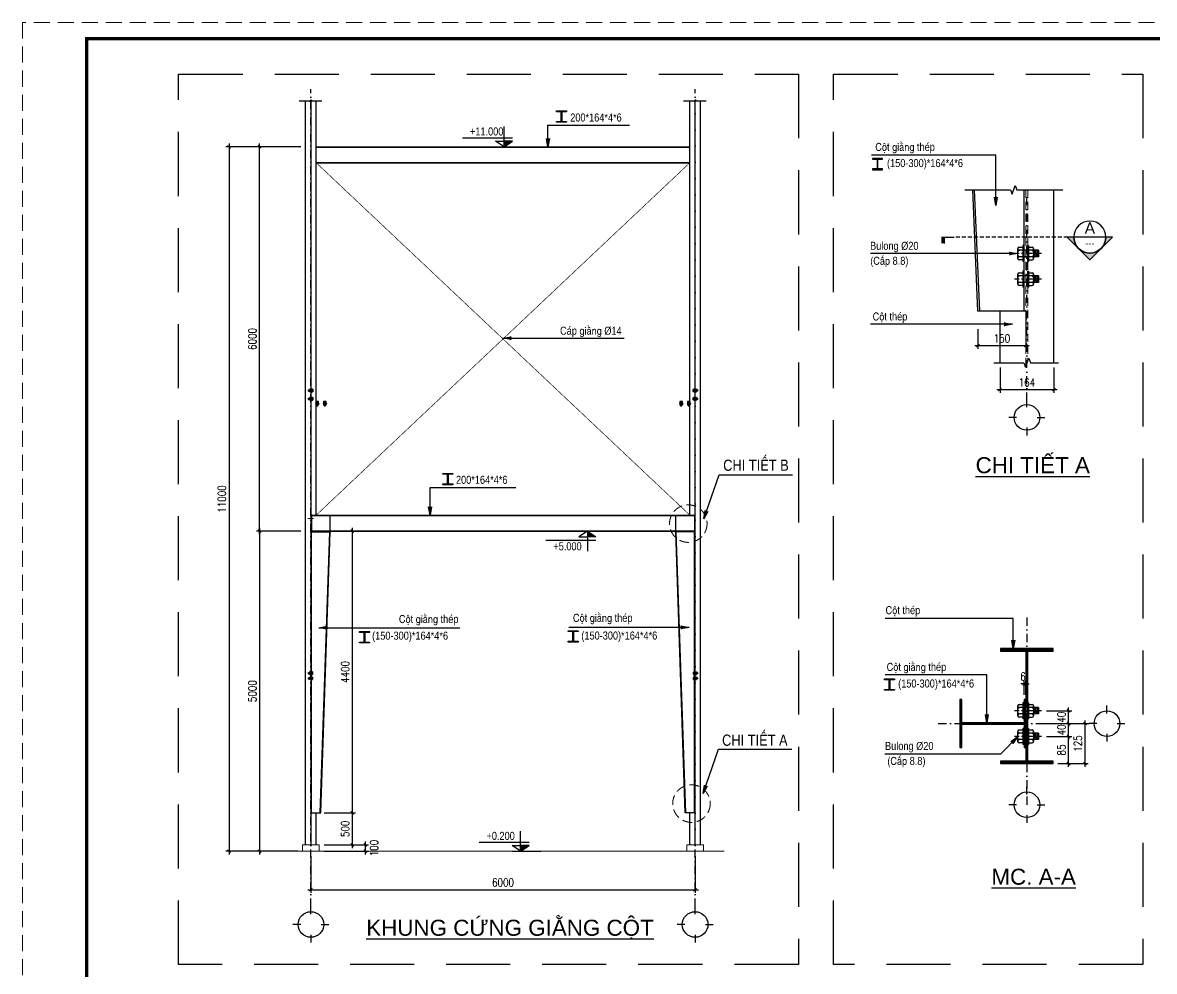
# Model space of a CAD drawing. Header units: inches. Extents: x 651127 to 1529722, y 768575 to 1021311.
# Drawn here: x 1000354 to 1035701, y 798345 to 827975 of the extents above; entities that cross this region are included whole.
import ezdxf
from ezdxf.enums import TextEntityAlignment as Align

# ---------------------------------------------------------------- set-up
doc = ezdxf.new("R2010")
doc.units = ezdxf.units.IN
doc.header["$LTSCALE"] = 1000
doc.header["$MEASUREMENT"] = 0
for name, pattern in [('CENTER2', [1.125, 0.75, -0.125, 0.125, -0.125]), ('DASHDOT', [25.4, 12.7, -6.35, 0, -6.35]), ('HIDDEN', [0.375, 0.25, -0.125]), ('HIDDEN2', [0.1875, 0.125, -0.0625])]:
    doc.linetypes.add(name, pattern=pattern)
doc.layers.get('DEFPOINTS').update_dxf_attribs({"color": 8, "lineweight": 9})
for name, color, linetype in [('DWGshare.com_1', 7, 'Continuous'), ('DWGshare.com_10', 7, 'Continuous'), ('DWGshare.com_11', 143, 'Continuous'), ('DWGshare.com_12', 51, 'Continuous'), ('DWGshare.com_15', 1, 'Continuous'), ('DWGshare.com_19', 136, 'Continuous'), ('DWGshare.com_2', 147, 'Continuous'), ('DWGshare.com_4', 8, 'CENTER2'), ('DWGshare.com_6', 40, 'Continuous'), ('DWGshare.com_9', 8, 'Continuous')]:
    doc.layers.add(name, color=color, linetype=linetype)
for name, color, linetype, lineweight in [('DWGshare.com_20', 115, 'Continuous', 20), ('DWGshare.com_21', 144, 'Continuous', 15), ('DWGshare.com_22', 7, 'Continuous', 18)]:
    doc.layers.add(name, color=color, linetype=linetype, lineweight=lineweight)
doc.styles.add('DWGshare.com_1', font='VHELVCN.TTF')
doc.styles.add('DWGshare.com_2', font='VHELVEB.TTF')
doc.styles.add('DWGshare.com_4', font='romans.shx', dxfattribs={"width": 0.8})
doc.styles.add('DWGshare.com_6', font='VHELVEN.TTF')
doc.styles.add('DWGshare.com_7', font='VHELVCN.TTF')
doc.dimstyles.new('DWGshare.com_2', dxfattribs={"dimscale": 100, "dimtxt": 2.5, "dimasz": 1, "dimexe": 1, "dimexo": 1.5, "dimgap": 1, "dimtad": 1, "dimdec": 0, "dimlfac": 0.5, "dimzin": 0, "dimdsep": 46, "dimtxsty": 'DWGshare.com_4', "dimblk": 'DWGshare.com_1', "dimcen": 1.5, "dimdle": 1, "dimclrd": 256, "dimclre": 256, "dimclrt": 7, "dimadec": 0, "dimazin": 0, "dimtfac": 1, "dimtdec": 0, "dimtix": 1, "dimtmove": 2, "dimatfit": 3, "dimfxl": 1, "dimtolj": 1, "dimtzin": 0, "dimarcsym": 0})
doc.dimstyles.new('DWGshare.com_4', dxfattribs={"dimscale": 100, "dimtxt": 2.5, "dimasz": 2, "dimexe": 1, "dimexo": 1.5, "dimgap": 1, "dimtad": 1, "dimdec": 0, "dimlfac": 0.5, "dimzin": 0, "dimdsep": 46, "dimtxsty": 'DWGshare.com_4', "dimblk": 'DWGshare.com_6', "dimcen": 1.5, "dimdle": 1, "dimclrd": 256, "dimclre": 256, "dimclrt": 7, "dimadec": 0, "dimazin": 0, "dimtfac": 1, "dimtdec": 0, "dimtix": 1, "dimtmove": 2, "dimatfit": 3, "dimldrblk": 'DWGshare.com_6', "dimfxl": 1, "dimtolj": 1, "dimtzin": 0, "dimarcsym": 0})
doc.dimstyles.new('DWGshare.com_6', dxfattribs={"dimscale": 100, "dimtxt": 2.5, "dimasz": 1, "dimexe": 1, "dimexo": 1.5, "dimgap": 1, "dimtad": 1, "dimdec": 0, "dimlfac": 0.1, "dimzin": 0, "dimdsep": 46, "dimtxsty": 'DWGshare.com_4', "dimblk": 'DWGshare.com_1', "dimcen": 1.5, "dimdle": 1, "dimclrd": 256, "dimclre": 256, "dimclrt": 7, "dimadec": 0, "dimazin": 0, "dimtfac": 1, "dimtdec": 0, "dimtix": 1, "dimtmove": 2, "dimatfit": 3, "dimfxl": 1, "dimtolj": 1, "dimtzin": 0, "dimarcsym": 0})

# ---------------------------------------------------------------- blocks, each defined once
blk = doc.blocks.new('DWGshare.com_1')
at = {"color": 0, "linetype": 'ByBlock', "const_width": 0.3}
blk.add_lwpolyline([(-0.5, -0.5), (0.5, 0.5)], dxfattribs=at)
blk = doc.blocks.new('*D67')
at = {"layer": 'DEFPOINTS', "color": 0, "transparency": 16777216}
for p in [(1009358, 802096), (1021358, 802096), (1021358, 800896)]:
    blk.add_point(p, dxfattribs=at)
at = {"layer": 'DWGshare.com_2', "lineweight": -2, "transparency": 16777216}
for p, q in [((1009358, 801946), (1009358, 800796)), ((1021358, 801946), (1021358, 800796)), ((1009258, 800896), (1021458, 800896))]:
    blk.add_line(p, q, dxfattribs=at)
at = {"layer": 'DWGshare.com_2', "lineweight": -2, "transparency": 16777216, "xscale": 100, "yscale": 100, "zscale": 100, "rotation": 180}
blk.add_blockref('DWGshare.com_1', (1009358, 800896), dxfattribs=at)
at = {"layer": 'DWGshare.com_2', "lineweight": -2, "transparency": 16777216, "xscale": 100, "yscale": 100, "zscale": 100}
blk.add_blockref('DWGshare.com_1', (1021358, 800896), dxfattribs=at)
at = {"layer": 'DWGshare.com_2', "color": 7, "transparency": 16777216, "insert": (1015358, 801121), "char_height": 250, "attachment_point": 5, "style": 'DWGshare.com_4'}
blk.add_mtext('\\A1;6000', dxfattribs=at)
blk = doc.blocks.new('*D68')
at = {"layer": 'DEFPOINTS', "color": 0, "transparency": 16777216}
for p in [(1009619, 802296), (1009619, 802096), (1011059, 802296)]:
    blk.add_point(p, dxfattribs=at)
at = {"layer": 'DWGshare.com_2', "lineweight": -2, "transparency": 16777216}
for p, q in [((1011059, 801996), (1011059, 802396)), ((1009769, 802296), (1011159, 802296)), ((1009769, 802096), (1011159, 802096))]:
    blk.add_line(p, q, dxfattribs=at)
at = {"layer": 'DWGshare.com_2', "lineweight": -2, "transparency": 16777216, "xscale": 100, "yscale": 100, "zscale": 100}
for p, rotation in [((1011059, 802296), 90), ((1011059, 802096), 270)]:
    blk.add_blockref('DWGshare.com_1', p, dxfattribs=dict(at, rotation=rotation))
at = {"layer": 'DWGshare.com_2', "color": 7, "transparency": 16777216, "insert": (1011328, 802196), "char_height": 250, "attachment_point": 5, "rotation": 90, "style": 'DWGshare.com_4'}
blk.add_mtext('\\A1;100', dxfattribs=at)
blk = doc.blocks.new('*D69')
at = {"layer": 'DEFPOINTS', "color": 0, "transparency": 16777216}
for p in [(1010114, 812096), (1010652, 812096), (1009664, 803296)]:
    blk.add_point(p, dxfattribs=at)
at = {"layer": 'DWGshare.com_2', "lineweight": -2, "transparency": 16777216}
for p, q in [((1010264, 812096), (1010752, 812096)), ((1010652, 803196), (1010652, 812196)), ((1009814, 803296), (1010752, 803296))]:
    blk.add_line(p, q, dxfattribs=at)
at = {"layer": 'DWGshare.com_2', "lineweight": -2, "transparency": 16777216, "xscale": 100, "yscale": 100, "zscale": 100}
for p, rotation in [((1010652, 812096), 90), ((1010652, 803296), 270)]:
    blk.add_blockref('DWGshare.com_1', p, dxfattribs=dict(at, rotation=rotation))
at = {"layer": 'DWGshare.com_2', "color": 7, "transparency": 16777216, "insert": (1010427, 807696), "char_height": 250, "attachment_point": 5, "rotation": 90, "style": 'DWGshare.com_4'}
blk.add_mtext('\\A1;4400', dxfattribs=at)
blk = doc.blocks.new('*D56')
at = {"layer": 'DEFPOINTS', "color": 0, "transparency": 16777216}
for p in [(1031690, 818964), (1030190, 818554), (1031690, 817887)]:
    blk.add_point(p, dxfattribs=at)
at = {"layer": 'DWGshare.com_2', "lineweight": -2, "transparency": 16777216}
for p, q in [((1031690, 818814), (1031690, 817787)), ((1030190, 818404), (1030190, 817787)), ((1030090, 817887), (1031790, 817887))]:
    blk.add_line(p, q, dxfattribs=at)
at = {"layer": 'DWGshare.com_2', "lineweight": -2, "transparency": 16777216, "xscale": 100, "yscale": 100, "zscale": 100, "rotation": 180}
blk.add_blockref('DWGshare.com_1', (1030190, 817887), dxfattribs=at)
at = {"layer": 'DWGshare.com_2', "lineweight": -2, "transparency": 16777216, "xscale": 100, "yscale": 100, "zscale": 100}
blk.add_blockref('DWGshare.com_1', (1031690, 817887), dxfattribs=at)
at = {"layer": 'DWGshare.com_2', "color": 7, "transparency": 16777216, "insert": (1030940, 818112), "char_height": 250, "attachment_point": 5, "style": 'DWGshare.com_4'}
blk.add_mtext('\\A1;150', dxfattribs=at)
blk = doc.blocks.new('*D74')
at = {"layer": 'DEFPOINTS', "color": 0, "transparency": 16777216}
for p in [(1032183, 805684), (1033022, 805684), (1032540, 804834)]:
    blk.add_point(p, dxfattribs=at)
at = {"layer": 'DWGshare.com_2', "lineweight": -2, "transparency": 16777216}
for p, q in [((1032333, 805684), (1033122, 805684)), ((1033022, 804734), (1033022, 805784)), ((1032690, 804834), (1033122, 804834))]:
    blk.add_line(p, q, dxfattribs=at)
at = {"layer": 'DWGshare.com_2', "lineweight": -2, "transparency": 16777216, "xscale": 100, "yscale": 100, "zscale": 100}
for p, rotation in [((1033022, 805684), 90), ((1033022, 804834), 270)]:
    blk.add_blockref('DWGshare.com_1', p, dxfattribs=dict(at, rotation=rotation))
at = {"layer": 'DWGshare.com_2', "color": 7, "transparency": 16777216, "insert": (1032797, 805259), "char_height": 250, "attachment_point": 5, "rotation": 90, "style": 'DWGshare.com_4'}
blk.add_mtext('\\A1;85', dxfattribs=at)
blk = doc.blocks.new('*D75')
at = {"layer": 'DEFPOINTS', "color": 0, "transparency": 16777216}
for p in [(1032008, 806084), (1033022, 806084), (1032183, 805684)]:
    blk.add_point(p, dxfattribs=at)
at = {"layer": 'DWGshare.com_2', "lineweight": -2, "transparency": 16777216}
for p, q in [((1032158, 806084), (1033122, 806084)), ((1033022, 806084), (1033022, 806184)), ((1033022, 805684), (1033022, 806084)), ((1032333, 805684), (1033122, 805684)), ((1033022, 805684), (1033022, 805584))]:
    blk.add_line(p, q, dxfattribs=at)
at = {"layer": 'DWGshare.com_2', "lineweight": -2, "transparency": 16777216, "xscale": 100, "yscale": 100, "zscale": 100}
for p, rotation in [((1033022, 806084), 270), ((1033022, 805684), 90)]:
    blk.add_blockref('DWGshare.com_1', p, dxfattribs=dict(at, rotation=rotation))
at = {"layer": 'DWGshare.com_2', "color": 7, "transparency": 16777216, "insert": (1032797, 805884), "char_height": 250, "attachment_point": 5, "rotation": 90, "style": 'DWGshare.com_4'}
blk.add_mtext('\\A1;40', dxfattribs=at)
blk = doc.blocks.new('*D76')
at = {"layer": 'DEFPOINTS', "color": 0, "transparency": 16777216}
for p in [(1032183, 806484), (1033022, 806484), (1032008, 806084)]:
    blk.add_point(p, dxfattribs=at)
at = {"layer": 'DWGshare.com_2', "lineweight": -2, "transparency": 16777216}
for p, q in [((1032333, 806484), (1033122, 806484)), ((1033022, 806484), (1033022, 806584)), ((1033022, 806084), (1033022, 806484)), ((1032158, 806084), (1033122, 806084)), ((1033022, 806084), (1033022, 805984))]:
    blk.add_line(p, q, dxfattribs=at)
at = {"layer": 'DWGshare.com_2', "lineweight": -2, "transparency": 16777216, "xscale": 100, "yscale": 100, "zscale": 100}
for p, rotation in [((1033022, 806484), 270), ((1033022, 806084), 90)]:
    blk.add_blockref('DWGshare.com_1', p, dxfattribs=dict(at, rotation=rotation))
at = {"layer": 'DWGshare.com_2', "color": 7, "transparency": 16777216, "insert": (1032797, 806284), "char_height": 250, "attachment_point": 5, "rotation": 90, "style": 'DWGshare.com_4'}
blk.add_mtext('\\A1;40', dxfattribs=at)
blk = doc.blocks.new('*D57')
at = {"layer": 'DEFPOINTS', "color": 0, "transparency": 16777216}
for p in [(1032640, 806084), (1033537, 806084), (1032640, 804834)]:
    blk.add_point(p, dxfattribs=at)
at = {"layer": 'DWGshare.com_2', "lineweight": -2, "transparency": 16777216}
for p, q in [((1032790, 806084), (1033637, 806084)), ((1033537, 804734), (1033537, 806184)), ((1032790, 804834), (1033637, 804834))]:
    blk.add_line(p, q, dxfattribs=at)
at = {"layer": 'DWGshare.com_2', "lineweight": -2, "transparency": 16777216, "xscale": 100, "yscale": 100, "zscale": 100}
for p, rotation in [((1033537, 806084), 90), ((1033537, 804834), 270)]:
    blk.add_blockref('DWGshare.com_1', p, dxfattribs=dict(at, rotation=rotation))
at = {"layer": 'DWGshare.com_2', "color": 7, "transparency": 16777216, "insert": (1033312, 805459), "char_height": 250, "attachment_point": 5, "rotation": 90, "style": 'DWGshare.com_4'}
blk.add_mtext('\\A1;125', dxfattribs=at)
blk = doc.blocks.new('*D77')
at = {"layer": 'DEFPOINTS', "color": 0, "transparency": 16777216}
for p in [(1031690, 807327), (1031630, 806834), (1031690, 806834)]:
    blk.add_point(p, dxfattribs=at)
at = {"layer": 'DWGshare.com_2', "lineweight": -2, "transparency": 16777216}
for p, q in [((1031630, 806984), (1031630, 807427)), ((1031690, 806984), (1031690, 807427)), ((1031630, 807327), (1031530, 807327)), ((1031630, 807327), (1031690, 807327)), ((1031690, 807327), (1031790, 807327))]:
    blk.add_line(p, q, dxfattribs=at)
at = {"layer": 'DWGshare.com_2', "lineweight": -2, "transparency": 16777216, "xscale": 100, "yscale": 100, "zscale": 100}
blk.add_blockref('DWGshare.com_1', (1031630, 807327), dxfattribs=at)
at = {"layer": 'DWGshare.com_2', "lineweight": -2, "transparency": 16777216, "xscale": 100, "yscale": 100, "zscale": 100, "rotation": 180}
blk.add_blockref('DWGshare.com_1', (1031690, 807327), dxfattribs=at)
at = {"layer": 'DWGshare.com_2', "color": 7, "transparency": 16777216, "insert": (1031598, 807552), "char_height": 250, "attachment_point": 5, "style": 'DWGshare.com_4'}
blk.add_mtext('\\A1;6', dxfattribs=at)
blk = doc.blocks.new('*D85')
at = {"layer": 'DEFPOINTS', "color": 0, "transparency": 16777216}
for p in [(1030880, 817355), (1032560, 817355), (1032560, 816515)]:
    blk.add_point(p, dxfattribs=at)
at = {"layer": 'DWGshare.com_2', "lineweight": -2, "transparency": 16777216}
for p, q in [((1030880, 817205), (1030880, 816415)), ((1032560, 817205), (1032560, 816415)), ((1030780, 816515), (1032660, 816515))]:
    blk.add_line(p, q, dxfattribs=at)
at = {"layer": 'DWGshare.com_2', "lineweight": -2, "transparency": 16777216, "xscale": 100, "yscale": 100, "zscale": 100, "rotation": 180}
blk.add_blockref('DWGshare.com_1', (1030880, 816515), dxfattribs=at)
at = {"layer": 'DWGshare.com_2', "lineweight": -2, "transparency": 16777216, "xscale": 100, "yscale": 100, "zscale": 100}
blk.add_blockref('DWGshare.com_1', (1032560, 816515), dxfattribs=at)
at = {"layer": 'DWGshare.com_2', "color": 7, "transparency": 16777216, "insert": (1031720, 816740), "char_height": 250, "attachment_point": 5, "style": 'DWGshare.com_4'}
blk.add_mtext('\\A1;164', dxfattribs=at)
blk = doc.blocks.new('*D63')
at = {"layer": 'DEFPOINTS', "color": 0, "transparency": 16777216}
for p in [(1009619, 803296), (1010652, 803296), (1009619, 802296)]:
    blk.add_point(p, dxfattribs=at)
at = {"layer": 'DWGshare.com_2', "lineweight": -2, "transparency": 16777216}
for p, q in [((1009769, 803296), (1010752, 803296)), ((1010652, 802196), (1010652, 803396)), ((1009769, 802296), (1010752, 802296))]:
    blk.add_line(p, q, dxfattribs=at)
at = {"layer": 'DWGshare.com_2', "lineweight": -2, "transparency": 16777216, "xscale": 100, "yscale": 100, "zscale": 100}
for p, rotation in [((1010652, 803296), 90), ((1010652, 802296), 270)]:
    blk.add_blockref('DWGshare.com_1', p, dxfattribs=dict(at, rotation=rotation))
at = {"layer": 'DWGshare.com_2', "color": 7, "transparency": 16777216, "insert": (1010427, 802796), "char_height": 250, "attachment_point": 5, "rotation": 90, "style": 'DWGshare.com_4'}
blk.add_mtext('\\A1;500', dxfattribs=at)
blk = doc.blocks.new('*D64')
at = {"layer": 'DEFPOINTS', "color": 0, "transparency": 16777216}
for p in [(1009190, 812096), (1007754, 802096), (1009096, 802096)]:
    blk.add_point(p, dxfattribs=at)
at = {"layer": 'DWGshare.com_2', "lineweight": -2, "transparency": 16777216}
for p, q in [((1009040, 812096), (1007654, 812096)), ((1007754, 812196), (1007754, 801996)), ((1008946, 802096), (1007654, 802096))]:
    blk.add_line(p, q, dxfattribs=at)
at = {"layer": 'DWGshare.com_2', "lineweight": -2, "transparency": 16777216, "xscale": 100, "yscale": 100, "zscale": 100}
for p, rotation in [((1007754, 812096), 90), ((1007754, 802096), 270)]:
    blk.add_blockref('DWGshare.com_1', p, dxfattribs=dict(at, rotation=rotation))
at = {"layer": 'DWGshare.com_2', "color": 7, "transparency": 16777216, "insert": (1007529, 807096), "char_height": 250, "attachment_point": 5, "rotation": 90, "style": 'DWGshare.com_4'}
blk.add_mtext('\\A1;5000', dxfattribs=at)
blk = doc.blocks.new('*D65')
at = {"layer": 'DEFPOINTS', "color": 0, "transparency": 16777216}
for p in [(1007754, 824096), (1009190, 824096), (1009190, 812096)]:
    blk.add_point(p, dxfattribs=at)
at = {"layer": 'DWGshare.com_2', "lineweight": -2, "transparency": 16777216}
for p, q in [((1009040, 824096), (1007654, 824096)), ((1007754, 811996), (1007754, 824196)), ((1009040, 812096), (1007654, 812096))]:
    blk.add_line(p, q, dxfattribs=at)
at = {"layer": 'DWGshare.com_2', "lineweight": -2, "transparency": 16777216, "xscale": 100, "yscale": 100, "zscale": 100}
for p, rotation in [((1007754, 824096), 90), ((1007754, 812096), 270)]:
    blk.add_blockref('DWGshare.com_1', p, dxfattribs=dict(at, rotation=rotation))
at = {"layer": 'DWGshare.com_2', "color": 7, "transparency": 16777216, "insert": (1007529, 818096), "char_height": 250, "attachment_point": 5, "rotation": 90, "style": 'DWGshare.com_4'}
blk.add_mtext('\\A1;6000', dxfattribs=at)
blk = doc.blocks.new('*D66')
at = {"layer": 'DEFPOINTS', "color": 0, "transparency": 16777216}
for p in [(1008528, 824096), (1006803, 802096), (1008528, 802096)]:
    blk.add_point(p, dxfattribs=at)
at = {"layer": 'DWGshare.com_2', "lineweight": -2, "transparency": 16777216}
for p, q in [((1008378, 824096), (1006703, 824096)), ((1006803, 824196), (1006803, 801996)), ((1008378, 802096), (1006703, 802096))]:
    blk.add_line(p, q, dxfattribs=at)
at = {"layer": 'DWGshare.com_2', "lineweight": -2, "transparency": 16777216, "xscale": 100, "yscale": 100, "zscale": 100}
for p, rotation in [((1006803, 824096), 90), ((1006803, 802096), 270)]:
    blk.add_blockref('DWGshare.com_1', p, dxfattribs=dict(at, rotation=rotation))
at = {"layer": 'DWGshare.com_2', "color": 7, "transparency": 16777216, "insert": (1006578, 813096), "char_height": 250, "attachment_point": 5, "rotation": 90, "style": 'DWGshare.com_4'}
blk.add_mtext('\\A1;11000', dxfattribs=at)
blk = doc.blocks.new('*U19')
blk.add_hatch(color=256).paths.add_polyline_path([(-371, -181), (-636, 0), (-636, -181)])
for p, q in [((-900, 0), (0, 0)), ((-636, 0), (-900, -181)), ((-636, 0), (-636, -631)), ((-636, 0), (-371, -181)), ((-1929, -281), (-371, -281)), ((-900, -181), (-636, -181)), ((-371, -181), (-636, -181))]:
    blk.add_line(p, q)
at = {"linetype": 'CENTER2', "style": 'DWGshare.com_1'}
blk.add_attdef('%%P0.000', (771, 355), '', height=250, dxfattribs=at)
blk.add_attdef('CD', text='', height=250, dxfattribs=at).set_placement((-1699, -675), align=Align.BOTTOM_LEFT)
blk = doc.blocks.new('*U20')
blk.add_hatch(color=256).paths.add_polyline_path([(-371, 181), (-636, 0), (-636, 181)])
for p, q in [((-636, 0), (-636, 631)), ((-1929, 281), (-371, 281)), ((-900, 181), (-636, 181)), ((-636, 0), (-900, 181)), ((-900, 0), (0, 0)), ((-371, 181), (-636, 181)), ((-636, 0), (-371, 181))]:
    blk.add_line(p, q)
at = {"linetype": 'CENTER2', "style": 'DWGshare.com_1'}
blk.add_attdef('CD', text='', height=250, dxfattribs=at).set_placement((-1699, 281), align=Align.BOTTOM_LEFT)
blk.add_attdef('%%P0.000', (771, 355), '', height=250, dxfattribs=at)
blk = doc.blocks.new('DWGshare.com_6')
at = {"linetype": 'CENTER2'}
blk.add_hatch(color=256, dxfattribs=at).paths.add_polyline_path([(-1.3, 0.22), (-1, 0), (-1.3, -0.22), (0, 0)])
blk.add_line((0, 0), (-1, 0), dxfattribs=at)
blk.add_lwpolyline([(-1.3, 0.22), (0, 0), (-1.3, -0.22), (-1, 0), (-1.3, 0.22)], dxfattribs=at)
blk = doc.blocks.new('DWGshare.com_9')
for p, q in [((133227, 591936), (133227, 592183)), ((133264, 592220), (133355, 592220)), ((133355, 592140), (133264, 592140)), ((133370, 592260), (133355, 592260)), ((133355, 592260), (133355, 591859)), ((133370, 591859), (133370, 592260)), ((133480, 592140), (133370, 592140)), ((133480, 592260), (133494, 592260)), ((133480, 591859), (133480, 592260)), ((133494, 592260), (133494, 591859)), ((133494, 592220), (133586, 592220)), ((133586, 592140), (133494, 592140)), ((133622, 592183), (133622, 591936)), ((133747, 592140), (133622, 592140)), ((133622, 591980), (133653, 592140)), ((133653, 591980), (133683, 592140)), ((133686, 591980), (133717, 592140)), ((133717, 591980), (133747, 592140)), ((133747, 592140), (133747, 591980)), ((133355, 591980), (133264, 591980)), ((133355, 591900), (133264, 591900)), ((133370, 591859), (133355, 591859)), ((133480, 591980), (133370, 591980)), ((133480, 591859), (133494, 591859)), ((133586, 591980), (133494, 591980)), ((133494, 591900), (133586, 591900)), ((133747, 591980), (133622, 591980))]:
    blk.add_line(p, q)
at = {"color": 8, "linetype": 'CENTER2', "ltscale": 0.5}
blk.add_line((133823, 592060), (133144, 592060), dxfattribs=at)
for centre, start, end in [((133264, 592183), 90, 180), ((133264, 592176), 180, 270), ((133264, 592103), 90, 180), ((133586, 592183), 0, 90), ((133586, 592176), 270, 0), ((133586, 592103), 0, 90), ((133264, 592016), 180, 270), ((133264, 591943), 90, 180), ((133264, 591936), 180, 270), ((133586, 592016), 270, 0), ((133586, 591943), 0, 90), ((133586, 591936), 270, 0)]:
    blk.add_arc(centre, 36.4, start, end)
blk = doc.blocks.new('DWGshare.com_10')
for p, q in [((149930, 601802), (149930, 601805)), ((149930, 601805), (150030, 601805)), ((150030, 601802), (149930, 601802)), ((149930, 601770), (149930, 601766)), ((150030, 601770), (149930, 601770)), ((149930, 601766), (150030, 601766)), ((149940, 601828), (149940, 601805)), ((149940, 601766), (149940, 601743)), ((150011, 601837), (149949, 601837)), ((149949, 601734), (150011, 601734)), ((149960, 601805), (149960, 601828)), ((149960, 601770), (149960, 601802)), ((149960, 601743), (149960, 601766)), ((149960, 601703), (149960, 601734)), ((150000, 601734), (149960, 601727)), ((150000, 601727), (149960, 601719)), ((150000, 601718), (149960, 601711)), ((150000, 601711), (149960, 601703)), ((149960, 601703), (150000, 601703)), ((150000, 601805), (150000, 601828)), ((150000, 601770), (150000, 601802)), ((150000, 601743), (150000, 601766)), ((150000, 601703), (150000, 601734)), ((150020, 601805), (150020, 601828)), ((150020, 601766), (150020, 601743)), ((150030, 601802), (150030, 601805)), ((150030, 601770), (150030, 601766))]:
    blk.add_line(p, q)
at = {"color": 8, "linetype": 'CENTER2', "ltscale": 0.5}
blk.add_line((149980, 601684), (149980, 601858), dxfattribs=at)
for centre, start, end in [((149949, 601828), 90, 180), ((149949, 601743), 180, 270), ((149951, 601828), 0, 90), ((149951, 601743), 270, 0), ((149969, 601828), 90, 180), ((149969, 601743), 180, 270), ((149991, 601828), 0, 90), ((149991, 601743), 270, 0), ((150009, 601828), 90, 180), ((150009, 601743), 180, 270), ((150011, 601828), 0, 90), ((150011, 601743), 270, 0)]:
    blk.add_arc(centre, 9.09, start, end)
blk = doc.blocks.new('DWGshare.com_2')
for p, q in [((0, 320), (0, 560)), ((-320, 0), (-560, 0)), ((320, 0), (560, 0)), ((0, -320), (0, -560))]:
    blk.add_line(p, q)
blk.add_circle((0, 0), 400)
at = {"linetype": 'Continuous', "style": 'DWGshare.com_2'}
blk.add_attdef('2', text='', height=350, dxfattribs=at).set_placement((0, 0), align=Align.MIDDLE_CENTER)
blk = doc.blocks.new('*U14')
h = blk.add_hatch(color=256)
edge = h.paths.add_edge_path()
edge.add_line((183356, 206715), (183563, 206715))
edge.add_line((183563, 206715), (182856, 206008))
edge.add_line((182856, 206008), (182149, 206715))
edge.add_line((182149, 206715), (182356, 206715))
edge.add_arc((182856, 206715), 500, 180, 360)
blk.add_hatch(color=256).paths.add_polyline_path([(187491, 206515), (187402, 206515), (187402, 206715), (187491, 206715)])
for p, q in [((182356, 206715), (183356, 206715)), ((187491, 206715), (187091, 206715)), ((187402, 206515), (187402, 206715))]:
    blk.add_line(p, q)
at = {"color": 143, "linetype": 'HIDDEN2'}
blk.add_line((183356, 206715), (187091, 206715), dxfattribs=at)
blk.add_lwpolyline([(183356, 206715), (183563, 206715), (182856, 206008), (182149, 206715), (182356, 206715, 1)], format="xyb", close=True)
blk.add_circle((182856, 206715), 500)
at = {"style": 'DWGshare.com_2', "flags": 8}
blk.add_attdef('A', text='', height=350, dxfattribs=at).set_placement((182856, 206715), align=Align.BOTTOM_CENTER)
at = {"style": 'DWGshare.com_1', "flags": 8}
blk.add_attdef('S-111', text='', height=250, dxfattribs=at).set_placement((182856, 206653), align=Align.TOP_CENTER)

msp = doc.modelspace()

# ---------------------------------------------------------------- hatches: boundary and pattern name
at = {"layer": 'DWGshare.com_21'}
for points in [[(1009363.5, 825535.8), (1009351.5, 825535.8), (1009351.5, 802295.9), (1009363.5, 802295.9)], [(1021363.5, 825535.8), (1021351.5, 825535.8), (1021351.5, 802295.9), (1021363.5, 802295.9)]]:
    msp.add_hatch(color=256, dxfattribs=at).paths.add_polyline_path(points)
at = {"layer": 'DWGshare.com_6'}
for points in [[(1017176.8, 825190.3), (1017031.8, 825190.3), (1017031.8, 825215.3), (1017341.8, 825215.3), (1017341.8, 825190.3), (1017196.8, 825190.3), (1017196.8, 824890.3), (1017341.8, 824890.3), (1017341.8, 824865.3), (1017031.8, 824865.3), (1017031.8, 824890.3), (1017176.8, 824890.3)], [(1027067.3, 823707.1), (1027212.3, 823707.1), (1027212.3, 823732.1), (1026902.3, 823732.1), (1026902.3, 823707.1), (1027047.3, 823707.1), (1027047.3, 823407.1), (1026902.3, 823407.1), (1026902.3, 823382.1), (1027212.3, 823382.1), (1027212.3, 823407.1), (1027067.3, 823407.1)], [(1013622, 813868.2), (1013477, 813868.2), (1013477, 813893.2), (1013787, 813893.2), (1013787, 813868.2), (1013642, 813868.2), (1013642, 813568.2), (1013787, 813568.2), (1013787, 813543.2), (1013477, 813543.2), (1013477, 813568.2), (1013622, 813568.2)], [(1011018.1, 808930.8), (1010873.1, 808930.8), (1010873.1, 808955.8), (1011183.1, 808955.8), (1011183.1, 808930.8), (1011038.1, 808930.8), (1011038.1, 808630.8), (1011183.1, 808630.8), (1011183.1, 808605.8), (1010873.1, 808605.8), (1010873.1, 808630.8), (1011018.1, 808630.8)], [(1017537.3, 808955.2), (1017392.3, 808955.2), (1017392.3, 808980.2), (1017702.3, 808980.2), (1017702.3, 808955.2), (1017557.3, 808955.2), (1017557.3, 808655.2), (1017702.3, 808655.2), (1017702.3, 808630.2), (1017392.3, 808630.2), (1017392.3, 808655.2), (1017537.3, 808655.2)], [(1027420.5, 807452.5), (1027275.5, 807452.5), (1027275.5, 807477.5), (1027585.5, 807477.5), (1027585.5, 807452.5), (1027440.5, 807452.5), (1027440.5, 807152.5), (1027585.5, 807152.5), (1027585.5, 807127.5), (1027275.5, 807127.5), (1027275.5, 807152.5), (1027420.5, 807152.5)]]:
    msp.add_hatch(color=256, dxfattribs=at).paths.add_polyline_path(points)
at = {"layer": 'DWGshare.com_9'}
h = msp.add_hatch(dxfattribs=at)
h.set_pattern_fill('ANSI31', color=256, scale=10, angle=90, style=0)
h.set_pattern_definition([(135, (504036.007, 725847.192), (-22.4506403, -22.4506403), [])])
h.paths.add_polyline_path([(1031690.2, 806583.5), (1031750.2, 806583.5), (1031750.2, 808343.7), (1032540.2, 808343.7), (1032540.2, 808423.7), (1030900.2, 808423.7), (1030900.2, 808343.7), (1031690.2, 808343.7)])
h.paths.add_polyline_path([(1031750.2, 805583.5), (1031690.2, 805583.5), (1031690.2, 804913.5), (1030900.2, 804913.5), (1030900.2, 804833.5), (1032540.2, 804833.5), (1032540.2, 804913.5), (1031750.2, 804913.5)])
h.paths.add_polyline_path([(1031690.2, 805783.5), (1031750.2, 805783.5), (1031750.2, 806383.5), (1031690.2, 806383.5)])
h = msp.add_hatch(dxfattribs=at)
h.set_pattern_fill('ANSI31', color=256, scale=10, style=0)
h.set_pattern_definition([(45, (504036.007, 725847.192), (-22.4506403, 22.4506403), [])])
h.paths.add_polyline_path([(1031630.2, 806583.5), (1031690.2, 806583.5), (1031690.2, 806833.5), (1031630.2, 806833.5)])
h.paths.add_polyline_path([(1031630.2, 805783.5), (1031690.2, 805783.5), (1031690.2, 806383.5), (1031630.2, 806383.5), (1031630.2, 806103.5), (1029690.2, 806103.5), (1029690.2, 806833.5), (1029630.2, 806833.5), (1029630.2, 805333.5), (1029690.2, 805333.5), (1029690.2, 806063.5), (1031630.2, 806063.5)])
h.paths.add_polyline_path([(1031690.2, 805583.5), (1031630.2, 805583.5), (1031630.2, 805333.5), (1031690.2, 805333.5)])

# ---------------------------------------------------------------- linework, layer by layer
at = {"layer": 'DEFPOINTS', "linetype": 'HIDDEN', "ltscale": 2}
msp.add_lwpolyline([(1000353.7, 768574.8), (1084453.7, 768574.8), (1084453.7, 827974.8), (1000353.7, 827974.8)], close=True, dxfattribs=at)
at = {"layer": 'DWGshare.com_1', "const_width": 100}
msp.add_lwpolyline([(1002353.7, 769074.8), (1083953.7, 769074.8), (1083953.7, 827474.8), (1002353.7, 827474.8)], close=True, dxfattribs=at)
at = {"layer": 'DWGshare.com_11', "linetype": 'HIDDEN', "ltscale": 8}
for points in [[(1005226.2, 826362.6), (1024583.7, 826362.6), (1024583.7, 798560.2), (1005226.2, 798560.2)], [(1025684.3, 826362.6), (1035337.2, 826362.6), (1035337.2, 798560.2), (1025684.3, 798560.2)]]:
    msp.add_lwpolyline(points, close=True, dxfattribs=at)
at = {"layer": 'DWGshare.com_12'}
for p, q in [((1009189.5, 802295.9), (1009189.5, 825535.8)), ((1009525.5, 812595.9), (1009525.5, 825535.8)), ((1021189.5, 812595.9), (1021189.5, 825535.8)), ((1021525.5, 802295.9), (1021525.5, 825535.8)), ((1009525.5, 824095.9), (1021189.5, 824095.9)), ((1009525.5, 824083.9), (1021189.5, 824083.9)), ((1009525.5, 823607.9), (1021189.5, 823607.9)), ((1009525.5, 823595.9), (1021189.5, 823595.9)), ((1030190.2, 818963.8), (1030027.3, 822752.5)), ((1030250.2, 818965.6), (1030087.4, 822752.5)), ((1031630.2, 818963.8), (1031630.2, 822752.5)), ((1032560.2, 817354.7), (1032560.2, 822752.5)), ((1031690.2, 818963.8), (1030190.2, 818963.8)), ((1030880.2, 817354.7), (1030880.2, 818963.8)), ((1009379.5, 812615.9), (1009363.5, 812615.9)), ((1009379.5, 812615.9), (1009379.5, 812095.9)), ((1009379.5, 812595.9), (1021335.5, 812595.9)), ((1009379.5, 812583.9), (1021335.5, 812583.9)), ((1009955.5, 812107.9), (1009955.5, 812583.9)), ((1009963.5, 812107.9), (1009963.5, 812583.9)), ((1020751.5, 812107.9), (1020751.5, 812583.9)), ((1020759.5, 812107.9), (1020759.5, 812583.9)), ((1021335.5, 812615.9), (1021335.5, 812095.9)), ((1021335.5, 812615.9), (1021351.5, 812615.9)), ((1009363.5, 812095.9), (1021351.5, 812095.9)), ((1009363.5, 812075.9), (1009983.5, 812075.9)), ((1009375.5, 803295.9), (1009375.5, 812075.9)), ((1009379.5, 812107.9), (1021335.5, 812107.9)), ((1009651.6, 803296.2), (1009951.5, 812075.9)), ((1009663.5, 803295.9), (1009963.5, 812075.9)), ((1009983.5, 812075.9), (1009983.5, 812095.9)), ((1020731.5, 812075.9), (1020731.5, 812095.9)), ((1021351.5, 812075.9), (1020731.5, 812075.9)), ((1021051.5, 803295.9), (1020751.5, 812075.9)), ((1021063.5, 803296.2), (1020763.6, 812075.9)), ((1021339.5, 803295.9), (1021339.5, 812075.9)), ((1009363.5, 803295.9), (1009663.5, 803295.9)), ((1009525.5, 802295.9), (1009525.5, 803295.9)), ((1021351.5, 803295.9), (1021051.5, 803295.9)), ((1021189.5, 802295.9), (1021189.5, 803295.9))]:
    msp.add_line(p, q, dxfattribs=at)
for points in [[(1031690.2, 804913.5), (1030900.2, 804913.5), (1030900.2, 804833.5), (1032540.2, 804833.5), (1032540.2, 804913.5), (1031750.2, 804913.5), (1031750.2, 808343.7), (1032540.2, 808343.7), (1032540.2, 808423.7), (1030900.2, 808423.7), (1030900.2, 808343.7), (1031690.2, 808343.7)], [(1031630.2, 806103.5), (1029690.2, 806103.5), (1029690.2, 806833.5), (1029630.2, 806833.5), (1029630.2, 805333.5), (1029690.2, 805333.5), (1029690.2, 806063.5), (1031630.2, 806063.5), (1031630.2, 805333.5), (1031690.2, 805333.5), (1031690.2, 806833.5), (1031630.2, 806833.5)]]:
    msp.add_lwpolyline(points, close=True, dxfattribs=at)
at = {"layer": 'DWGshare.com_15', "linetype": 'HIDDEN', "ltscale": 2, "const_width": 20}
for points in [[(1021189.5, 823595.9), (1009525.5, 812595.9)], [(1009525.5, 823595.9), (1021189.5, 812595.9)]]:
    msp.add_lwpolyline(points, dxfattribs=at)
at = {"layer": 'DWGshare.com_19', "linetype": 'Continuous'}
for points in [[(1008995.4, 825535.8), (1009332, 825535.8), (1009344.5, 825501.5), (1009369.5, 825570.2), (1009382, 825535.8), (1009700, 825535.8)], [(1020995.4, 825535.8), (1021332, 825535.8), (1021344.5, 825501.5), (1021369.5, 825570.2), (1021382, 825535.8), (1021700, 825535.8)]]:
    msp.add_lwpolyline(points, dxfattribs=at)
at = {"layer": 'DWGshare.com_2'}
for points in [[(1029778.9, 822752.5), (1031207.8, 822752.5), (1031257.8, 822615.1), (1031357.8, 822889.8), (1031407.8, 822752.5), (1032843.9, 822752.5)], [(1030690.5, 817354.7), (1031628.7, 817354.7), (1031678.7, 817217.3), (1031778.7, 817492), (1031828.7, 817354.7), (1032711.6, 817354.7)]]:
    msp.add_lwpolyline(points, dxfattribs=at)
at = {"layer": 'DWGshare.com_20'}
msp.add_line((1009265, 812485.9), (1009435.9, 812485.9), dxfattribs=at)
at = {"layer": 'DWGshare.com_21', "linetype": 'HIDDEN'}
for p, q in [((1031690.2, 822752.5), (1031690.2, 817248.8)), ((1031750.2, 822752.5), (1031750.2, 817413.6))]:
    msp.add_line(p, q, dxfattribs=at)
at = {"layer": 'DWGshare.com_21'}
for points in [[(1009363.5, 825535.8), (1009351.5, 825535.8), (1009351.5, 802295.9), (1009363.5, 802295.9)], [(1021363.5, 825535.8), (1021351.5, 825535.8), (1021351.5, 802295.9), (1021363.5, 802295.9)]]:
    msp.add_lwpolyline(points, close=True, dxfattribs=at)
at = {"layer": 'DWGshare.com_22', "color": 4}
for p, q in [((1009351.5, 825535.8), (1009351.5, 802295.9)), ((1009363.5, 825535.8), (1009363.5, 802295.9)), ((1021351.5, 825535.8), (1021351.5, 802295.9)), ((1021363.5, 825535.8), (1021363.5, 802295.9)), ((1009363.5, 812615.9), (1009363.5, 812095.9)), ((1021351.5, 812615.9), (1021351.5, 812095.9)), ((1009363.5, 803295.9), (1009363.5, 812095.9)), ((1021351.5, 803295.9), (1021351.5, 812095.9))]:
    msp.add_line(p, q, dxfattribs=at)
at = {"layer": 'DWGshare.com_22', "color": 1}
msp.add_line((1022267.4, 802095.9), (1007972, 802095.9), dxfattribs=at)
for points in [[(1009096.4, 802095.9), (1009096.4, 802295.9), (1009618.7, 802295.9), (1009618.7, 802095.9)], [(1021618.7, 802095.9), (1021618.7, 802295.9), (1021096.4, 802295.9), (1021096.4, 802095.9)]]:
    msp.add_lwpolyline(points, dxfattribs=at)
at = {"layer": 'DWGshare.com_22', "color": 1, "linetype": 'HIDDEN', "ltscale": 1.2}
for centre in [(1021144.3, 812329.2), (1021242.8, 803584.2)]:
    msp.add_circle(centre, 585.9, dxfattribs=at)
at = {"layer": 'DWGshare.com_4', "linetype": 'DASHDOT', "ltscale": 0.02}
for p, q in [((1009357.5, 800369.3), (1009357.5, 825897.5)), ((1021357.5, 800369.3), (1021357.5, 825897.5)), ((1031720.2, 816172.6), (1031720.2, 822752.5)), ((1031720.2, 809392.2), (1031720.2, 803473.6))]:
    msp.add_line(p, q, dxfattribs=at)
at = {"layer": 'DWGshare.com_6'}
for points in [[(1017176.8, 825190.3), (1017031.8, 825190.3), (1017031.8, 825215.3), (1017341.8, 825215.3), (1017341.8, 825190.3), (1017196.8, 825190.3), (1017196.8, 824890.3), (1017341.8, 824890.3), (1017341.8, 824865.3), (1017031.8, 824865.3), (1017031.8, 824890.3), (1017176.8, 824890.3)], [(1027067.3, 823707.1), (1027212.3, 823707.1), (1027212.3, 823732.1), (1026902.3, 823732.1), (1026902.3, 823707.1), (1027047.3, 823707.1), (1027047.3, 823407.1), (1026902.3, 823407.1), (1026902.3, 823382.1), (1027212.3, 823382.1), (1027212.3, 823407.1), (1027067.3, 823407.1)], [(1013622, 813868.2), (1013477, 813868.2), (1013477, 813893.2), (1013787, 813893.2), (1013787, 813868.2), (1013642, 813868.2), (1013642, 813568.2), (1013787, 813568.2), (1013787, 813543.2), (1013477, 813543.2), (1013477, 813568.2), (1013622, 813568.2)], [(1011018.1, 808930.8), (1010873.1, 808930.8), (1010873.1, 808955.8), (1011183.1, 808955.8), (1011183.1, 808930.8), (1011038.1, 808930.8), (1011038.1, 808630.8), (1011183.1, 808630.8), (1011183.1, 808605.8), (1010873.1, 808605.8), (1010873.1, 808630.8), (1011018.1, 808630.8)], [(1017537.3, 808955.2), (1017392.3, 808955.2), (1017392.3, 808980.2), (1017702.3, 808980.2), (1017702.3, 808955.2), (1017557.3, 808955.2), (1017557.3, 808655.2), (1017702.3, 808655.2), (1017702.3, 808630.2), (1017392.3, 808630.2), (1017392.3, 808655.2), (1017537.3, 808655.2)], [(1027420.5, 807452.5), (1027275.5, 807452.5), (1027275.5, 807477.5), (1027585.5, 807477.5), (1027585.5, 807452.5), (1027440.5, 807452.5), (1027440.5, 807152.5), (1027585.5, 807152.5), (1027585.5, 807127.5), (1027275.5, 807127.5), (1027275.5, 807152.5), (1027420.5, 807152.5)]]:
    msp.add_lwpolyline(points, close=True, dxfattribs=at)
at = {"layer": 'DWGshare.com_9', "linetype": 'DASHDOT', "ltscale": 0.02}
msp.add_line((1028950.4, 806083.5), (1033660, 806083.5), dxfattribs=at)

# ---------------------------------------------------------------- block references
at = {"layer": 'DWGshare.com_2'}
for p, xscale, yscale, zscale in [((864900.3, 80689.2), 1.25, 1.25, 1.25), ((864900.3, 79889.2), 1.25, 1.25, 1.25), ((1042722, 668471), -0.25, 0.25, 0.25), ((987993.1, 668471), 0.25, 0.25, 0.25), ((1042722, 668211), -0.25, 0.25, 0.25), ((987993.1, 668211), 0.25, 0.25, 0.25), ((1042718, 659641), -0.25, 0.25, 0.25), ((987997.1, 659641), 0.25, 0.25, 0.25), ((1042718, 659481), -0.25, 0.25, 0.25), ((987997.1, 659481), 0.25, 0.25, 0.25), ((864900.3, 66408.9), 1.25, 1.25, 1.25), ((864900.3, 65608.9), 1.25, 1.25, 1.25)]:
    msp.add_blockref('DWGshare.com_9', p, dxfattribs=dict(at, xscale=xscale, yscale=yscale, zscale=zscale))
for p in [(859573.5, 214306.1), (859813.5, 214306.1), (870941.5, 214306.1), (871181.5, 214306.1)]:
    msp.add_blockref('DWGshare.com_10', p, dxfattribs=at)
at = {"layer": 'DWGshare.com_6', "linetype": 'CENTER2'}
ref = msp.add_blockref('*U20', (1016024.5, 824095.9), dxfattribs=at)
ref.add_attrib('CD', '+11.000', dxfattribs={"layer": '0', "linetype": 'CENTER2', "height": 250, "style": 'DWGshare.com_1'}).set_placement((1014325.5, 824376.7), align=Align.BOTTOM_LEFT)
ref = msp.add_blockref('*U14', (1216543.5, 614563.5), dxfattribs=dict(at, xscale=-1))
ref.add_attrib('S-111', '---', dxfattribs={"layer": '0', "extrusion": (0, 0, -1), "height": 250, "style": 'DWGshare.com_1'}).set_placement((-1033687.7, 821216), align=Align.TOP_CENTER)
ref.add_attrib('A', 'A', dxfattribs={"layer": '0', "extrusion": (0, 0, -1), "height": 350, "style": 'DWGshare.com_2'}).set_placement((-1033687.7, 821278.5), align=Align.BOTTOM_CENTER)
for p in [(1031720.2, 815645.7), (1034220, 806083.5), (1031720.2, 803548), (1009357.5, 799809.3), (1021357.5, 799809.3)]:
    msp.add_blockref('DWGshare.com_2', p, dxfattribs=at)
ref = msp.add_blockref('*U19', (1018628.3, 812095.9), dxfattribs=at)
ref.add_attrib('CD', '+5.000', dxfattribs={"layer": '0', "linetype": 'CENTER2', "height": 250, "style": 'DWGshare.com_1'}).set_placement((1016929.4, 811421.1), align=Align.BOTTOM_LEFT)
ref = msp.add_blockref('*U20', (1016540.2, 802095.9), dxfattribs=at)
ref.add_attrib('CD', '+0.200', dxfattribs={"layer": '0', "linetype": 'CENTER2', "height": 250, "style": 'DWGshare.com_1'}).set_placement((1014841.3, 802376.7), align=Align.BOTTOM_LEFT)

# ---------------------------------------------------------------- texts
at = {"layer": 'DWGshare.com_10', "linetype": 'Continuous', "style": 'DWGshare.com_7'}
for s, height, p in [('200*164*4*6', 250, (1017457, 824887)), ('Coät giaèng theùp', 250, (1026985.2, 823967.5)), ('(150-300)*164*4*6', 250, (1027351, 823464.2)), ('Bulong Þ20', 250, (1026822.1, 820879.8)), ('(Caáp 8.8)', 250, (1026827.3, 820412.4)), ('Coät theùp', 250, (1026903.2, 818673.9)), ('Caùp giaèng Þ14', 250, (1017139, 818228.6)), ('CHI TIEÁT B', 350, (1022234.4, 813977.4)), ('200*164*4*6', 250, (1013888.3, 813572.4)), ('Coät giaèng theùp', 250, (1012106.1, 809223.6)), ('Coät giaèng theùp', 250, (1017541.6, 809260.8)), ('Coät theùp', 250, (1027306.6, 809500.8)), ('(150-300)*164*4*6', 250, (1011268.6, 808704.4)), ('(150-300)*164*4*6', 250, (1017803.7, 808708.2)), ('Coät giaèng theùp', 250, (1027340.4, 807728.4)), ('(150-300)*164*4*6', 250, (1027698.6, 807210.1)), ('CHI TIEÁT A', 350, (1022199.2, 805390.4)), ('Bulong Þ20', 250, (1027289.7, 805259.5)), ('(Caáp 8.8)', 250, (1027360.5, 804792.1))]:
    msp.add_text(s, height=height, dxfattribs=at).set_placement(p)
at = {"layer": 'DWGshare.com_10', "style": 'DWGshare.com_6'}
for s, p in [('%%UCHI TIEÁT A', (1030116.8, 813904.1)), ('%%UMC. A-A', (1030611.1, 801050.6)), ('%%UKHUNG CÖÙNG GIAÈNG COÄT', (1011086.2, 799456.8))]:
    msp.add_text(s, height=500, dxfattribs=at).set_placement(p)

# ---------------------------------------------------------------- dimensions: what is measured, and where the dimension line sits
at = {"layer": 'DWGshare.com_2'}
for base, p1, p2, angle, dimstyle, picture, middle in [((1006802.8, 802095.9), (1008527.9, 824095.9), (1008527.9, 802095.9), 90, 'DWGshare.com_2', '*D66', (1006577.8, 813095.9)), ((1007753.8, 824095.9), (1009189.5, 812095.9), (1009189.5, 824095.9), 270, 'DWGshare.com_2', '*D65', (1007528.8, 818095.9)), ((1007753.8, 802095.9), (1009189.5, 812095.9), (1009096.4, 802095.9), 90, 'DWGshare.com_2', '*D64', (1007528.8, 807095.9)), ((1010652.2, 812095.9), (1009663.5, 803295.9), (1010113.8, 812095.9), 90, 'DWGshare.com_2', '*D69', (1010427.2, 807695.9)), ((1033022, 806483.5), (1032007.5, 806083.5), (1032182.8, 806483.5), 270, 'DWGshare.com_6', '*D76', (1032797, 806283.5)), ((1033022, 806083.5), (1032182.8, 805683.5), (1032007.5, 806083.5), 270, 'DWGshare.com_6', '*D75', (1032797, 805883.5)), ((1033536.8, 806083.5), (1032640.2, 804833.5), (1032640.2, 806083.5), 270, 'DWGshare.com_6', '*D57', (1033311.8, 805458.5)), ((1033022, 805683.5), (1032540.2, 804833.5), (1032182.8, 805683.5), 270, 'DWGshare.com_6', '*D74', (1032797, 805258.5)), ((1010652.2, 803295.9), (1009618.7, 802295.9), (1009618.7, 803295.9), 90, 'DWGshare.com_2', '*D63', (1010427.2, 802795.9))]:
    dim = msp.add_linear_dim(base=base, p1=p1, p2=p2, angle=angle, dimstyle=dimstyle, dxfattribs=at)
    dim.commit()
    dim.dimension.update_dxf_attribs({"geometry": picture, "text_midpoint": middle})
for base, p1, p2, dimstyle, picture, middle in [((1031690.2, 817887.3), (1030190.2, 818554.3), (1031690.2, 818963.8), 'DWGshare.com_6', '*D56', (1030940.2, 818112.3)), ((1021357.5, 800896.3), (1009357.5, 802095.9), (1021357.5, 802095.9), 'DWGshare.com_2', '*D67', (1015357.5, 801121.3))]:
    dim = msp.add_linear_dim(base=base, p1=p1, p2=p2, dimstyle=dimstyle, dxfattribs=at)
    dim.commit()
    dim.dimension.update_dxf_attribs({"geometry": picture, "text_midpoint": middle})
dim = msp.add_linear_dim(base=(1032560.2, 816515.1), p1=(1030880.2, 817354.7), p2=(1032560.2, 817354.7), text='164', dimstyle='DWGshare.com_6', dxfattribs=at)
dim.commit()
dim.dimension.update_dxf_attribs({"geometry": '*D85', "text_midpoint": (1031720.2, 816740.1)})
dim = msp.add_linear_dim(base=(1031690.2, 807327.4), p1=(1031630.2, 806833.5), p2=(1031690.2, 806833.5), dimstyle='DWGshare.com_6', dxfattribs=at)
dim.commit()
dim.dimension.update_dxf_attribs({"geometry": '*D77', "text_midpoint": (1031598.3, 807552.4), "dimtype": 160})
dim = msp.add_linear_dim(base=(1011059.4, 802295.9), p1=(1009618.7, 802095.9), p2=(1009618.7, 802295.9), angle=90, dimstyle='DWGshare.com_2', dxfattribs=at)
dim.commit()
dim.dimension.update_dxf_attribs({"geometry": '*D68', "text_midpoint": (1011328, 802195.9), "dimtype": 160})

# ---------------------------------------------------------------- leaders
for points in [[(1016760.8, 824095.9), (1016760.8, 824770.1), (1019312.6, 824770.1)], [(1030747.5, 822268), (1030747.5, 823837.4), (1026861.2, 823837.4)], [(1031434.5, 820763.8), (1029747.2, 820763.8), (1026830.4, 820763.8)], [(1031270.2, 818554.3), (1029747.2, 818554.3), (1026830.4, 818554.3)], [(1015353.2, 818120.1), (1016856.4, 818120.1), (1019144.4, 818120.1)], [(1021632.5, 812473.1), (1022111.7, 813856.7), (1024403.2, 813856.7)], [(1013077.4, 812595.9), (1013077.4, 813457.2), (1015757.9, 813457.2)], [(1009602.6, 809077.1), (1011042.5, 809077.1), (1014005, 809077.1)], [(1021168.3, 809088.8), (1020115.7, 809088.8), (1017411.6, 809088.8)], [(1031295.2, 808423.7), (1031295.2, 809367.4), (1027291.8, 809367.4)], [(1030469.9, 806103.5), (1030469.9, 807607.1), (1027289.1, 807607.1)], [(1031434.5, 805683.5), (1030895.1, 805129.8), (1027286.7, 805129.8)], [(1021603.6, 803900.4), (1022082.8, 805284.1), (1024374.3, 805284.1)]]:
    msp.add_leader(points, dimstyle='DWGshare.com_4', dxfattribs=at)

doc.saveas('drawing.dxf')
